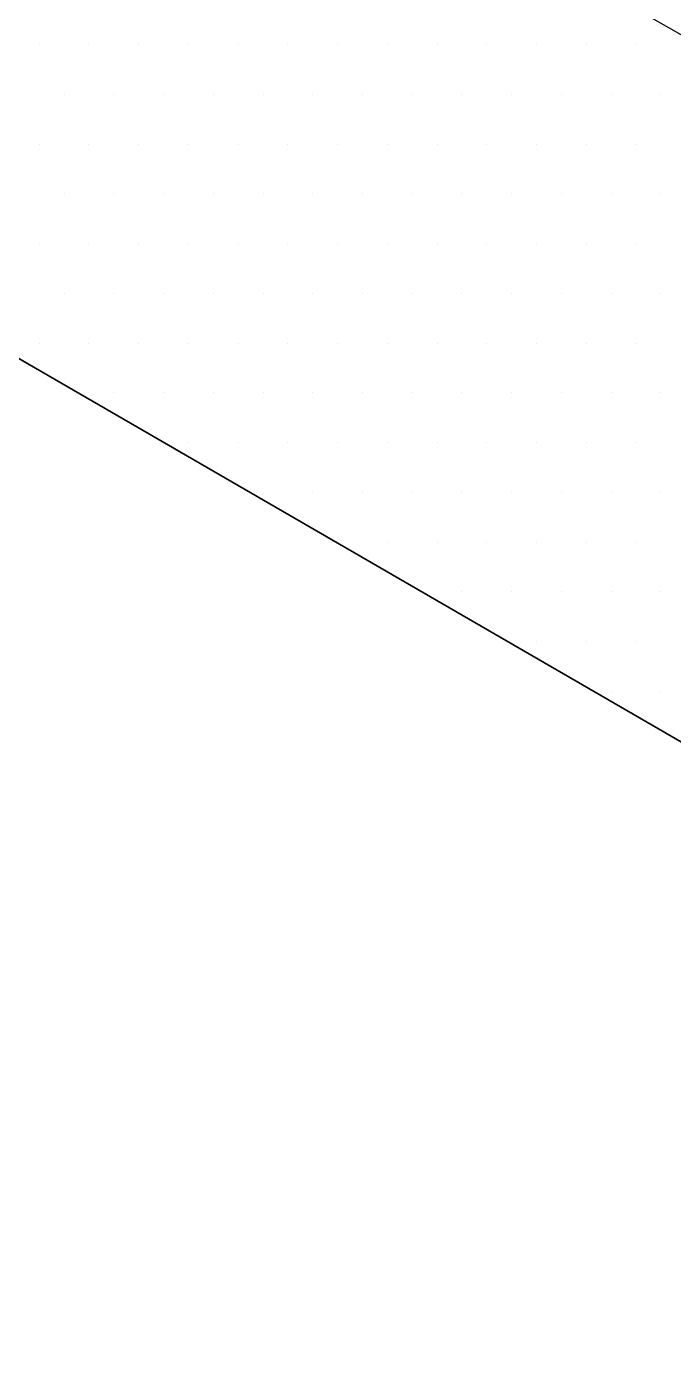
# Model space of a CAD drawing. Header units: inches. Extents: x -26 to 76, y -16 to 22.
# Drawn here: x 55.74 to 55.984, y 6.121 to 6.626 of the extents above; entities that cross this region are included whole.
import ezdxf

# ---------------------------------------------------------------- set-up
doc = ezdxf.new("R2010")
doc.units = ezdxf.units.IN
doc.header["$MEASUREMENT"] = 0
for name, color, linetype, lineweight in [('.ATI-HATCH', 7, 'Continuous', 0), ('G-ANNO-TTLB', 7, 'Continuous', 0), ('T', 7, 'Continuous', 0), ('TYVEK', 7, 'Continuous', 0)]:
    doc.layers.add(name, color=color, linetype=linetype, lineweight=lineweight)

# ---------------------------------------------------------------- blocks, each defined once
blk = doc.blocks.new('Block_343')
at = {"layer": '.ATI-HATCH'}
blk.add_lwpolyline([(55.20943, 7.06883), (55.20943, 6.80628), (56.35714, 6.14235), (56.35714, 6.41082)], close=True, dxfattribs=at)
at = {"layer": '.ATI-HATCH', "color": 8, "lineweight": 0, "true_color": 0x808080}
for points in [[(55.74517, 6.61919), (55.74517, 6.61919), (55.74517, 6.61919), (55.74517, 6.61919)], [(55.76392, 6.61919), (55.76392, 6.61919), (55.76392, 6.61919), (55.76392, 6.61919)], [(55.78268, 6.61919), (55.78268, 6.61919), (55.78268, 6.61919), (55.78268, 6.61919)], [(55.80143, 6.61919), (55.80143, 6.61919), (55.80143, 6.61919), (55.80143, 6.61919)], [(55.82019, 6.61919), (55.82019, 6.61919), (55.82019, 6.61919), (55.82019, 6.61919)], [(55.83894, 6.61919), (55.83894, 6.61919), (55.83894, 6.61919), (55.83894, 6.61919)], [(55.8577, 6.61919), (55.8577, 6.61919), (55.8577, 6.61919), (55.8577, 6.61919)], [(55.87646, 6.61919), (55.87646, 6.61919), (55.87646, 6.61919), (55.87646, 6.61919)], [(55.89521, 6.61919), (55.89521, 6.61919), (55.89521, 6.61919), (55.89521, 6.61919)], [(55.91397, 6.61919), (55.91397, 6.61919), (55.91397, 6.61919), (55.91397, 6.61919)], [(55.93272, 6.61919), (55.93272, 6.61919), (55.93272, 6.61919), (55.93272, 6.61919)], [(55.95148, 6.61919), (55.95148, 6.61919), (55.95148, 6.61919), (55.95148, 6.61919)], [(55.97023, 6.61919), (55.97023, 6.61919), (55.97023, 6.61919), (55.97023, 6.61919)], [(55.75454, 6.60044), (55.75454, 6.60044), (55.75454, 6.60044), (55.75454, 6.60044)], [(55.7733, 6.60044), (55.7733, 6.60044), (55.7733, 6.60044), (55.7733, 6.60044)], [(55.79206, 6.60044), (55.79206, 6.60044), (55.79206, 6.60044), (55.79206, 6.60044)], [(55.81081, 6.60044), (55.81081, 6.60044), (55.81081, 6.60044), (55.81081, 6.60044)], [(55.82957, 6.60044), (55.82957, 6.60044), (55.82957, 6.60044), (55.82957, 6.60044)], [(55.84832, 6.60044), (55.84832, 6.60044), (55.84832, 6.60044), (55.84832, 6.60044)], [(55.86708, 6.60044), (55.86708, 6.60044), (55.86708, 6.60044), (55.86708, 6.60044)], [(55.88583, 6.60044), (55.88583, 6.60044), (55.88583, 6.60044), (55.88583, 6.60044)], [(55.90459, 6.60044), (55.90459, 6.60044), (55.90459, 6.60044), (55.90459, 6.60044)], [(55.92335, 6.60044), (55.92335, 6.60044), (55.92335, 6.60044), (55.92335, 6.60044)], [(55.9421, 6.60044), (55.9421, 6.60044), (55.9421, 6.60044), (55.9421, 6.60044)], [(55.96086, 6.60044), (55.96086, 6.60044), (55.96086, 6.60044), (55.96086, 6.60044)], [(55.97961, 6.60044), (55.97961, 6.60044), (55.97961, 6.60044), (55.97961, 6.60044)], [(55.74517, 6.58168), (55.74517, 6.58168), (55.74517, 6.58168), (55.74517, 6.58168)], [(55.76392, 6.58168), (55.76392, 6.58168), (55.76392, 6.58168), (55.76392, 6.58168)], [(55.78268, 6.58168), (55.78268, 6.58168), (55.78268, 6.58168), (55.78268, 6.58168)], [(55.80143, 6.58168), (55.80143, 6.58168), (55.80143, 6.58168), (55.80143, 6.58168)], [(55.82019, 6.58168), (55.82019, 6.58168), (55.82019, 6.58168), (55.82019, 6.58168)], [(55.83894, 6.58168), (55.83894, 6.58168), (55.83894, 6.58168), (55.83894, 6.58168)], [(55.8577, 6.58168), (55.8577, 6.58168), (55.8577, 6.58168), (55.8577, 6.58168)], [(55.87646, 6.58168), (55.87646, 6.58168), (55.87646, 6.58168), (55.87646, 6.58168)], [(55.89521, 6.58168), (55.89521, 6.58168), (55.89521, 6.58168), (55.89521, 6.58168)], [(55.91397, 6.58168), (55.91397, 6.58168), (55.91397, 6.58168), (55.91397, 6.58168)], [(55.93272, 6.58168), (55.93272, 6.58168), (55.93272, 6.58168), (55.93272, 6.58168)], [(55.95148, 6.58168), (55.95148, 6.58168), (55.95148, 6.58168), (55.95148, 6.58168)], [(55.97023, 6.58168), (55.97023, 6.58168), (55.97023, 6.58168), (55.97023, 6.58168)], [(55.75454, 6.56293), (55.75454, 6.56293), (55.75454, 6.56293), (55.75454, 6.56293)], [(55.7733, 6.56293), (55.7733, 6.56293), (55.7733, 6.56293), (55.7733, 6.56293)], [(55.79206, 6.56293), (55.79206, 6.56293), (55.79206, 6.56293), (55.79206, 6.56293)], [(55.81081, 6.56293), (55.81081, 6.56293), (55.81081, 6.56293), (55.81081, 6.56293)], [(55.82957, 6.56293), (55.82957, 6.56293), (55.82957, 6.56293), (55.82957, 6.56293)], [(55.84832, 6.56293), (55.84832, 6.56293), (55.84832, 6.56293), (55.84832, 6.56293)], [(55.86708, 6.56293), (55.86708, 6.56293), (55.86708, 6.56293), (55.86708, 6.56293)], [(55.88583, 6.56293), (55.88583, 6.56293), (55.88583, 6.56293), (55.88583, 6.56293)], [(55.90459, 6.56293), (55.90459, 6.56293), (55.90459, 6.56293), (55.90459, 6.56293)], [(55.92335, 6.56293), (55.92335, 6.56293), (55.92335, 6.56293), (55.92335, 6.56293)], [(55.9421, 6.56293), (55.9421, 6.56293), (55.9421, 6.56293), (55.9421, 6.56293)], [(55.96086, 6.56293), (55.96086, 6.56293), (55.96086, 6.56293), (55.96086, 6.56293)], [(55.97961, 6.56293), (55.97961, 6.56293), (55.97961, 6.56293), (55.97961, 6.56293)], [(55.74517, 6.54417), (55.74517, 6.54417), (55.74517, 6.54417), (55.74517, 6.54417)], [(55.76392, 6.54417), (55.76392, 6.54417), (55.76392, 6.54417), (55.76392, 6.54417)], [(55.78268, 6.54417), (55.78268, 6.54417), (55.78268, 6.54417), (55.78268, 6.54417)], [(55.80143, 6.54417), (55.80143, 6.54417), (55.80143, 6.54417), (55.80143, 6.54417)], [(55.82019, 6.54417), (55.82019, 6.54417), (55.82019, 6.54417), (55.82019, 6.54417)], [(55.83894, 6.54417), (55.83894, 6.54417), (55.83894, 6.54417), (55.83894, 6.54417)], [(55.8577, 6.54417), (55.8577, 6.54417), (55.8577, 6.54417), (55.8577, 6.54417)], [(55.87646, 6.54417), (55.87646, 6.54417), (55.87646, 6.54417), (55.87646, 6.54417)], [(55.89521, 6.54417), (55.89521, 6.54417), (55.89521, 6.54417), (55.89521, 6.54417)], [(55.91397, 6.54417), (55.91397, 6.54417), (55.91397, 6.54417), (55.91397, 6.54417)], [(55.93272, 6.54417), (55.93272, 6.54417), (55.93272, 6.54417), (55.93272, 6.54417)], [(55.95148, 6.54417), (55.95148, 6.54417), (55.95148, 6.54417), (55.95148, 6.54417)], [(55.97023, 6.54417), (55.97023, 6.54417), (55.97023, 6.54417), (55.97023, 6.54417)], [(55.75454, 6.52541), (55.75454, 6.52541), (55.75454, 6.52541), (55.75454, 6.52541)], [(55.7733, 6.52541), (55.7733, 6.52541), (55.7733, 6.52541), (55.7733, 6.52541)], [(55.79206, 6.52541), (55.79206, 6.52541), (55.79206, 6.52541), (55.79206, 6.52541)], [(55.81081, 6.52541), (55.81081, 6.52541), (55.81081, 6.52541), (55.81081, 6.52541)], [(55.82957, 6.52541), (55.82957, 6.52541), (55.82957, 6.52541), (55.82957, 6.52541)], [(55.84832, 6.52541), (55.84832, 6.52541), (55.84832, 6.52541), (55.84832, 6.52541)], [(55.86708, 6.52541), (55.86708, 6.52541), (55.86708, 6.52541), (55.86708, 6.52541)], [(55.88583, 6.52541), (55.88583, 6.52541), (55.88583, 6.52541), (55.88583, 6.52541)], [(55.90459, 6.52541), (55.90459, 6.52541), (55.90459, 6.52541), (55.90459, 6.52541)], [(55.92335, 6.52541), (55.92335, 6.52541), (55.92335, 6.52541), (55.92335, 6.52541)], [(55.9421, 6.52541), (55.9421, 6.52541), (55.9421, 6.52541), (55.9421, 6.52541)], [(55.96086, 6.52541), (55.96086, 6.52541), (55.96086, 6.52541), (55.96086, 6.52541)], [(55.97961, 6.52541), (55.97961, 6.52541), (55.97961, 6.52541), (55.97961, 6.52541)], [(55.74517, 6.50666), (55.74517, 6.50666), (55.74517, 6.50666), (55.74517, 6.50666)], [(55.76392, 6.50666), (55.76392, 6.50666), (55.76392, 6.50666), (55.76392, 6.50666)], [(55.78268, 6.50666), (55.78268, 6.50666), (55.78268, 6.50666), (55.78268, 6.50666)], [(55.80143, 6.50666), (55.80143, 6.50666), (55.80143, 6.50666), (55.80143, 6.50666)], [(55.82019, 6.50666), (55.82019, 6.50666), (55.82019, 6.50666), (55.82019, 6.50666)], [(55.83894, 6.50666), (55.83894, 6.50666), (55.83894, 6.50666), (55.83894, 6.50666)], [(55.8577, 6.50666), (55.8577, 6.50666), (55.8577, 6.50666), (55.8577, 6.50666)], [(55.87646, 6.50666), (55.87646, 6.50666), (55.87646, 6.50666), (55.87646, 6.50666)], [(55.89521, 6.50666), (55.89521, 6.50666), (55.89521, 6.50666), (55.89521, 6.50666)], [(55.91397, 6.50666), (55.91397, 6.50666), (55.91397, 6.50666), (55.91397, 6.50666)], [(55.93272, 6.50666), (55.93272, 6.50666), (55.93272, 6.50666), (55.93272, 6.50666)], [(55.95148, 6.50666), (55.95148, 6.50666), (55.95148, 6.50666), (55.95148, 6.50666)], [(55.97023, 6.50666), (55.97023, 6.50666), (55.97023, 6.50666), (55.97023, 6.50666)], [(55.7733, 6.4879), (55.7733, 6.4879), (55.7733, 6.4879), (55.7733, 6.4879)], [(55.79206, 6.4879), (55.79206, 6.4879), (55.79206, 6.4879), (55.79206, 6.4879)], [(55.81081, 6.4879), (55.81081, 6.4879), (55.81081, 6.4879), (55.81081, 6.4879)], [(55.82957, 6.4879), (55.82957, 6.4879), (55.82957, 6.4879), (55.82957, 6.4879)], [(55.84832, 6.4879), (55.84832, 6.4879), (55.84832, 6.4879), (55.84832, 6.4879)], [(55.86708, 6.4879), (55.86708, 6.4879), (55.86708, 6.4879), (55.86708, 6.4879)], [(55.88583, 6.4879), (55.88583, 6.4879), (55.88583, 6.4879), (55.88583, 6.4879)], [(55.90459, 6.4879), (55.90459, 6.4879), (55.90459, 6.4879), (55.90459, 6.4879)], [(55.92335, 6.4879), (55.92335, 6.4879), (55.92335, 6.4879), (55.92335, 6.4879)], [(55.9421, 6.4879), (55.9421, 6.4879), (55.9421, 6.4879), (55.9421, 6.4879)], [(55.96086, 6.4879), (55.96086, 6.4879), (55.96086, 6.4879), (55.96086, 6.4879)], [(55.97961, 6.4879), (55.97961, 6.4879), (55.97961, 6.4879), (55.97961, 6.4879)], [(55.80143, 6.46915), (55.80143, 6.46915), (55.80143, 6.46915), (55.80143, 6.46915)], [(55.82019, 6.46915), (55.82019, 6.46915), (55.82019, 6.46915), (55.82019, 6.46915)], [(55.83894, 6.46915), (55.83894, 6.46915), (55.83894, 6.46915), (55.83894, 6.46915)], [(55.8577, 6.46915), (55.8577, 6.46915), (55.8577, 6.46915), (55.8577, 6.46915)], [(55.87646, 6.46915), (55.87646, 6.46915), (55.87646, 6.46915), (55.87646, 6.46915)], [(55.89521, 6.46915), (55.89521, 6.46915), (55.89521, 6.46915), (55.89521, 6.46915)], [(55.91397, 6.46915), (55.91397, 6.46915), (55.91397, 6.46915), (55.91397, 6.46915)], [(55.93272, 6.46915), (55.93272, 6.46915), (55.93272, 6.46915), (55.93272, 6.46915)], [(55.95148, 6.46915), (55.95148, 6.46915), (55.95148, 6.46915), (55.95148, 6.46915)], [(55.97023, 6.46915), (55.97023, 6.46915), (55.97023, 6.46915), (55.97023, 6.46915)], [(55.82957, 6.45039), (55.82957, 6.45039), (55.82957, 6.45039), (55.82957, 6.45039)], [(55.84832, 6.45039), (55.84832, 6.45039), (55.84832, 6.45039), (55.84832, 6.45039)], [(55.86708, 6.45039), (55.86708, 6.45039), (55.86708, 6.45039), (55.86708, 6.45039)], [(55.88583, 6.45039), (55.88583, 6.45039), (55.88583, 6.45039), (55.88583, 6.45039)], [(55.90459, 6.45039), (55.90459, 6.45039), (55.90459, 6.45039), (55.90459, 6.45039)], [(55.92335, 6.45039), (55.92335, 6.45039), (55.92335, 6.45039), (55.92335, 6.45039)], [(55.9421, 6.45039), (55.9421, 6.45039), (55.9421, 6.45039), (55.9421, 6.45039)], [(55.96086, 6.45039), (55.96086, 6.45039), (55.96086, 6.45039), (55.96086, 6.45039)], [(55.97961, 6.45039), (55.97961, 6.45039), (55.97961, 6.45039), (55.97961, 6.45039)], [(55.8577, 6.43164), (55.8577, 6.43164), (55.8577, 6.43164), (55.8577, 6.43164)], [(55.87646, 6.43164), (55.87646, 6.43164), (55.87646, 6.43164), (55.87646, 6.43164)], [(55.89521, 6.43164), (55.89521, 6.43164), (55.89521, 6.43164), (55.89521, 6.43164)], [(55.91397, 6.43164), (55.91397, 6.43164), (55.91397, 6.43164), (55.91397, 6.43164)], [(55.93272, 6.43164), (55.93272, 6.43164), (55.93272, 6.43164), (55.93272, 6.43164)], [(55.95148, 6.43164), (55.95148, 6.43164), (55.95148, 6.43164), (55.95148, 6.43164)], [(55.97023, 6.43164), (55.97023, 6.43164), (55.97023, 6.43164), (55.97023, 6.43164)], [(55.90459, 6.41288), (55.90459, 6.41288), (55.90459, 6.41288), (55.90459, 6.41288)], [(55.92335, 6.41288), (55.92335, 6.41288), (55.92335, 6.41288), (55.92335, 6.41288)], [(55.9421, 6.41288), (55.9421, 6.41288), (55.9421, 6.41288), (55.9421, 6.41288)], [(55.96086, 6.41288), (55.96086, 6.41288), (55.96086, 6.41288), (55.96086, 6.41288)], [(55.97961, 6.41288), (55.97961, 6.41288), (55.97961, 6.41288), (55.97961, 6.41288)], [(55.93272, 6.39412), (55.93272, 6.39412), (55.93272, 6.39412), (55.93272, 6.39412)], [(55.95148, 6.39412), (55.95148, 6.39412), (55.95148, 6.39412), (55.95148, 6.39412)], [(55.97023, 6.39412), (55.97023, 6.39412), (55.97023, 6.39412), (55.97023, 6.39412)], [(55.96086, 6.37537), (55.96086, 6.37537), (55.96086, 6.37537), (55.96086, 6.37537)], [(55.97961, 6.37537), (55.97961, 6.37537), (55.97961, 6.37537), (55.97961, 6.37537)]]:
    blk.add_open_spline(points, degree=3, dxfattribs=at)

msp = doc.modelspace()

# ---------------------------------------------------------------- hatches: boundary and pattern name
at = {"layer": 'G-ANNO-TTLB', "true_color": 0xff00ff, "transparency": 33554687}
h = msp.add_hatch(color=6, dxfattribs=at)
edge = h.paths.add_edge_path()
edge.add_spline(control_points=[(71.22733, -15.13455), (71.22733, -15.13455), (30.5273, -15.13455), (30.5273, -15.13455), (30.5273, -15.13455), (30.5273, 19.00075), (30.5273, 19.00075), (30.5273, 19.00075), (71.22733, 19.00075), (71.22733, 19.00075), (71.22733, 19.00075), (71.22733, -15.13455), (71.22733, -15.13455)], knot_values=[0, 0, 0, 0, 1, 1, 1, 2, 2, 2, 3, 3, 3, 4, 4, 4, 4], degree=3, periodic=0)
edge = h.paths.add_edge_path()
edge.add_spline(control_points=[(30.65233, 18.87572), (30.65233, 18.87572), (30.65233, -15.00951), (30.65233, -15.00951), (30.65233, -15.00951), (71.10229, -15.00951), (71.10229, -15.00951), (71.10229, -15.00951), (71.10229, 18.87572), (71.10229, 18.87572), (71.10229, 18.87572), (30.65233, 18.87572), (30.65233, 18.87572)], knot_values=[0, 0, 0, 0, 1, 1, 1, 2, 2, 2, 3, 3, 3, 4, 4, 4, 4], degree=3, periodic=0)
edge.add_line((30.65233, 18.87572), (30.65233, 18.87572))

# ---------------------------------------------------------------- linework, layer by layer
at = {"layer": 'G-ANNO-TTLB'}
for points in [[(71.22733, -15.13455), (71.22733, -15.13455), (30.5273, -15.13455), (30.5273, -15.13455), (30.5273, -15.13455), (30.5273, 19.00075), (30.5273, 19.00075), (30.5273, 19.00075), (71.22733, 19.00075), (71.22733, 19.00075), (71.22733, 19.00075), (71.22733, -15.13455), (71.22733, -15.13455)], [(30.65233, 18.87572), (30.65233, 18.87572), (30.65233, -15.00951), (30.65233, -15.00951), (30.65233, -15.00951), (71.10229, -15.00951), (71.10229, -15.00951), (71.10229, -15.00951), (71.10229, 18.87572), (71.10229, 18.87572), (71.10229, 18.87572), (30.65233, 18.87572), (30.65233, 18.87572)]]:
    msp.add_open_spline(points, degree=3, knots=[0, 0, 0, 0, 1, 1, 1, 2, 2, 2, 3, 3, 3, 4, 4, 4, 4], dxfattribs=at)
at = {"layer": 'T', "color": 4, "lineweight": 25, "true_color": 0x00ffff}
msp.add_line((55.20943, 6.80628), (56.35714, 6.14235), dxfattribs=at)
at = {"layer": 'TYVEK', "color": 3, "lineweight": 25, "true_color": 0x00ff00}
msp.add_line((56.35714, 6.41082), (55.20943, 7.06883), dxfattribs=at)
at = {"layer": 'TYVEK', "color": 4, "lineweight": 25, "true_color": 0x00ffff}
msp.add_line((56.35714, 6.14235), (55.20943, 6.80628), dxfattribs=at)

# ---------------------------------------------------------------- block references
at = {"layer": '.ATI-HATCH'}
msp.add_blockref('Block_343', (0, 0), dxfattribs=at)

doc.saveas('drawing.dxf')
